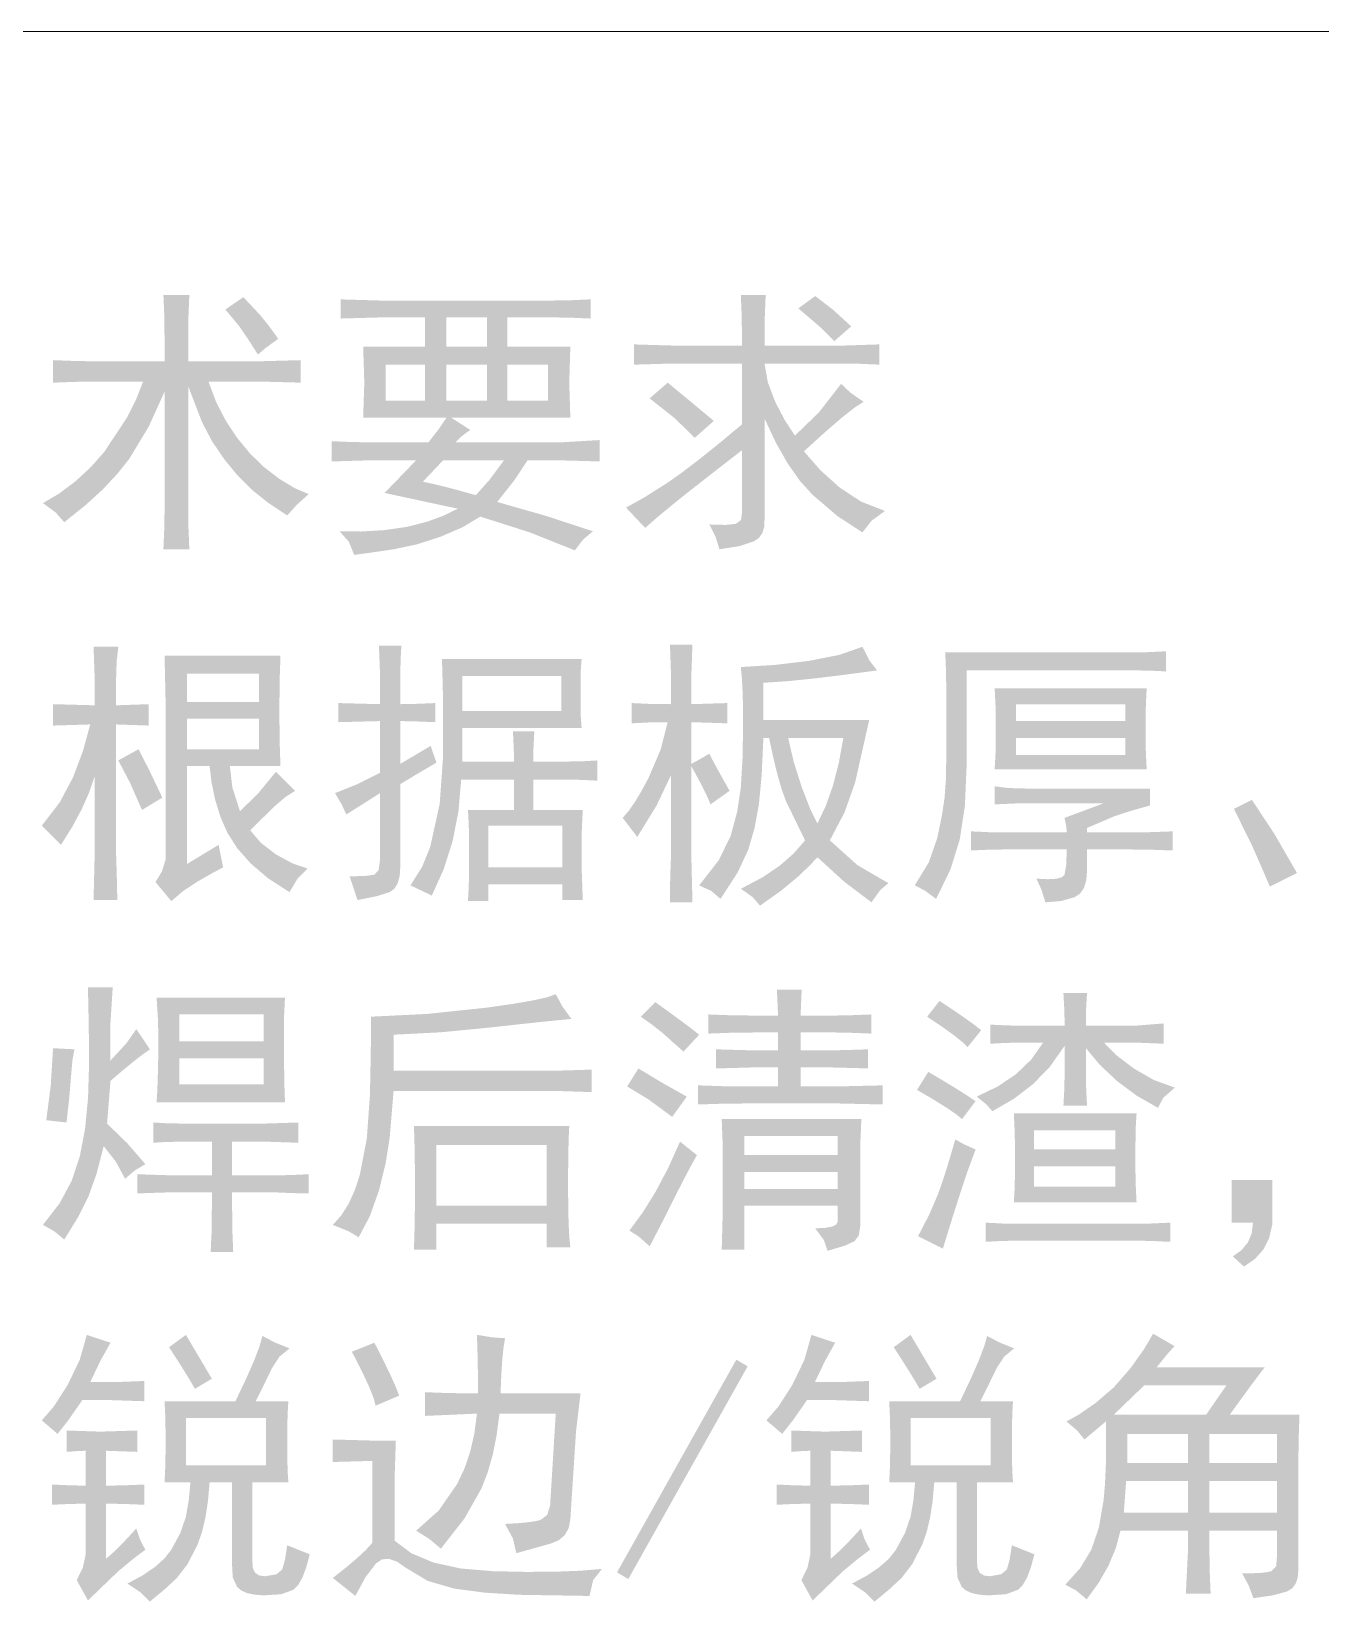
# Model space of a CAD drawing. Header units: millimetres. Extents: x 3 to 591, y 5 to 205.
# Drawn here: x 453.26 to 466.2, y 189.06 to 204.82 of the extents above; entities that cross this region are included whole.
import ezdxf

# ---------------------------------------------------------------- set-up
doc = ezdxf.new("R2010")
doc.units = ezdxf.units.MM

msp = doc.modelspace()

# ---------------------------------------------------------------- hatches: boundary and pattern name
h = msp.add_hatch(color=7)
h.paths.add_polyline_path([(454.59191, 201.510181), (454.59191, 201.725155), (454.589016, 201.973684), (454.580335, 202.177152), (454.840508, 202.177152), (454.831827, 201.962316), (454.828933, 201.725155), (454.828933, 201.510181), (455.541103, 201.510181), (455.958924, 201.521757), (455.958924, 201.295758), (455.552127, 201.306783), (455.032331, 201.306783), (455.110053, 201.10049), (455.207618, 200.911561), (455.322133, 200.7391), (455.450704, 200.583588), (455.591815, 200.446611), (455.744501, 200.329478), (455.896981, 200.237425), (456.038299, 200.176791), (455.916756, 200.06648), (455.823325, 199.962369), (455.633983, 200.08777), (455.472752, 200.216479), (455.328747, 200.359106), (455.19053, 200.527364), (455.067471, 200.709265), (454.970044, 200.894474), (454.828933, 201.261583), (454.828933, 200.018593), (454.831827, 199.834762), (454.840508, 199.62282), (454.580335, 199.62282), (454.589016, 199.834762), (454.59191, 200.018593), (454.59191, 201.205359), (454.43316, 200.854786), (454.235274, 200.526813), (454.116349, 200.378398), (453.9751, 200.227503), (453.801536, 200.068064), (453.585391, 199.894569), (453.497817, 199.992961), (453.370968, 200.086392), (453.530476, 200.179823), (453.692878, 200.301366), (453.848045, 200.443993), (453.986676, 200.600676), (454.218186, 200.950698), (454.308654, 201.133081), (454.376385, 201.306783), (453.901789, 201.306783), (453.703833, 201.303958), (453.472392, 201.295758), (453.472392, 201.521757), (453.701008, 201.513075), (453.890764, 201.510181)])
h.paths.add_polyline_path([(455.382904, 202.154552), (455.552127, 201.973753), (455.636945, 201.869022), (455.732926, 201.736179), (455.608489, 201.645711), (455.529527, 201.577981), (455.426243, 201.738729), (455.343217, 201.860203), (455.202105, 202.029977)])
h = msp.add_hatch(color=7)
h.paths.add_polyline_path([(458.484434, 202.120377), (458.665164, 202.12327), (458.868631, 202.131952), (458.868631, 201.939578), (458.665164, 201.94826), (458.484434, 201.951153), (458.032438, 201.951153), (458.032438, 201.657356), (458.665233, 201.657356), (458.654209, 201.295758), (458.665233, 200.945186), (457.466891, 200.945186), (457.577616, 200.874492), (457.659816, 200.821162), (457.57176, 200.755981), (457.512642, 200.696587), (458.574834, 200.696587), (458.959031, 200.719187), (458.959031, 200.504765), (458.563809, 200.515789), (458.235836, 200.515789), (458.103062, 200.315353), (457.931014, 200.097968), (458.424972, 199.956581), (458.891231, 199.803619), (458.789463, 199.716389), (458.710433, 199.611796), (458.258161, 199.792457), (457.76124, 199.950793), (457.581682, 199.843513), (457.359955, 199.747395), (457.122381, 199.671327), (456.896383, 199.623371), (456.685612, 199.592297), (456.495098, 199.566596), (456.441424, 199.69937), (456.348475, 199.803619), (456.56841, 199.801138), (456.79992, 199.815194), (457.025988, 199.847923), (457.229317, 199.900081), (457.40171, 199.963678), (457.535242, 200.030168), (456.800472, 200.188367), (457.116869, 200.515789), (456.642273, 200.515789), (456.2691, 200.504765), (456.2691, 200.708163), (456.475324, 200.699481), (456.642273, 200.696587), (457.240893, 200.696587), (457.342454, 200.826468), (457.421691, 200.945186), (456.585498, 200.945186), (456.597073, 201.295758), (456.585498, 201.657356), (457.207269, 201.657356), (457.207269, 201.951153), (456.766296, 201.951153), (456.359499, 201.939578), (456.359499, 202.131952), (456.755272, 202.120377)])
h.paths.add_polyline_path([(457.184669, 200.301366), (457.285524, 200.279869), (457.407773, 200.250103), (457.551313, 200.212069), (457.71604, 200.165767), (457.854533, 200.320934), (457.998814, 200.515789), (457.388067, 200.515789)])
h.paths.add_polyline_path([(457.829039, 201.11496), (457.829039, 201.476557), (457.421691, 201.476557), (457.421691, 201.11496)])
h.paths.add_polyline_path([(458.439235, 201.11496), (458.439235, 201.476557), (458.032438, 201.476557), (458.032438, 201.11496)])
h.paths.add_polyline_path([(457.207269, 201.11496), (457.207269, 201.476557), (456.811496, 201.476557), (456.811496, 201.11496)])
h.paths.add_polyline_path([(457.829039, 201.657356), (457.829039, 201.951153), (457.421691, 201.951153), (457.421691, 201.657356)])
h = msp.add_hatch(color=7)
h.paths.add_polyline_path([(459.303382, 201.679956), (459.687579, 201.66838), (460.388725, 201.66838), (460.385556, 201.959353), (460.376598, 202.177152), (460.625748, 202.177152), (460.617342, 201.959353), (460.614723, 201.66838), (461.416742, 201.66838), (461.767315, 201.679956), (461.767315, 201.476557), (461.577972, 201.484756), (461.416742, 201.487581), (460.614723, 201.487581), (460.646901, 201.301064), (460.721659, 201.103384), (460.819155, 200.916936), (460.919545, 200.764387), (461.1596, 200.995966), (461.383117, 201.284183), (461.47896, 201.193577), (461.609116, 201.103384), (461.520766, 201.046859), (461.391386, 200.945117), (461.221077, 200.798209), (461.009945, 200.606188), (461.172484, 200.419808), (461.36603, 200.244591), (461.584656, 200.100655), (461.823538, 200.007568), (461.687802, 199.90835), (461.59754, 199.792594), (461.347426, 199.955065), (461.094832, 200.171279), (460.969353, 200.310091), (460.847543, 200.483474), (460.72935, 200.69148), (460.614723, 200.934161), (460.614723, 199.928193), (460.612036, 199.850481), (460.593226, 199.786876), (460.558293, 199.73743), (460.507236, 199.702195), (460.361578, 199.654239), (460.162176, 199.62282), (460.125244, 199.741814), (460.060201, 199.871969), (460.222603, 199.867491), (460.325887, 199.877482), (460.37839, 199.915447), (460.388725, 199.995993), (460.388725, 200.617764), (460.178187, 200.454475), (459.999636, 200.315215), (459.853021, 200.200037), (459.738291, 200.108992), (459.558733, 199.961818), (459.416381, 199.837794), (459.224007, 200.041193), (459.404668, 200.141651), (459.630804, 200.284278), (459.771243, 200.382688), (459.944446, 200.514273), (460.150307, 200.679138), (460.388725, 200.877386), (460.388725, 201.487581), (459.687579, 201.487581), (459.303382, 201.476557)])
h.paths.add_polyline_path([(459.64238, 201.295758), (459.882158, 201.097872), (460.1054, 200.911561), (459.913578, 200.741787), (459.715485, 200.93678), (459.461581, 201.13756)])
h.paths.add_polyline_path([(461.122944, 202.165576), (461.303536, 202.027221), (461.484541, 201.860754), (461.315318, 201.71358), (461.162425, 201.863304), (460.953721, 202.041553)])
h = msp.add_hatch(color=7)
h.paths.add_polyline_path([(460.603148, 197.72834), (460.586129, 197.358062), (460.557948, 197.06137), (460.514127, 196.822487), (460.450461, 196.603861), (460.344077, 196.376416), (460.1732, 196.112177), (460.080045, 196.191552), (459.958777, 196.247776), (460.155974, 196.501955), (460.274624, 196.744972), (460.339667, 196.985164), (460.376598, 197.231144), (460.393962, 197.527629), (460.399749, 197.874964), (460.398302, 198.050138), (460.393962, 198.20273), (460.386727, 198.332688), (460.376598, 198.439959), (460.71718, 198.461181), (461.060657, 198.502247), (461.367339, 198.562674), (461.59754, 198.643358), (461.668234, 198.504796), (461.744715, 198.406335), (461.426457, 198.363754), (461.128456, 198.32696), (460.853193, 198.298779), (460.603148, 198.281761), (460.603148, 197.909139), (461.66534, 197.909139), (461.524229, 197.281856), (461.418051, 196.980893), (461.270118, 196.699773), (461.546759, 196.451175), (461.857714, 196.270376), (461.775514, 196.19982), (461.68794, 196.078002), (461.410954, 196.287533), (461.145544, 196.53055), (461.067891, 196.447109), (460.947657, 196.332663), (460.782362, 196.195755), (460.569524, 196.044378), (460.492698, 196.13209), (460.376598, 196.213601), (460.593226, 196.327909), (460.766859, 196.445111), (460.906592, 196.568308), (461.02152, 196.699773), (460.829146, 197.094994), (460.78883, 197.206512), (460.747222, 197.349242), (460.70427, 197.523185), (460.659923, 197.72834)])
h.paths.add_polyline_path([(460.060201, 197.570142), (460.089656, 197.512764), (460.133375, 197.431511), (460.191356, 197.326281), (460.263599, 197.196969), (460.071776, 197.06137), (460.046756, 197.123494), (460.006388, 197.2082), (459.950621, 197.31554), (459.879402, 197.445567), (459.879402, 196.553149), (459.890978, 196.078002), (459.664979, 196.078002), (459.667598, 196.326944), (459.676004, 196.553149), (459.676004, 197.355168), (459.529243, 197.047245), (459.337006, 196.733948), (459.190383, 196.925771), (459.248777, 196.993045), (459.311513, 197.082385), (459.378589, 197.193739), (459.450005, 197.327056), (459.571617, 197.610932), (459.64238, 197.886539), (459.450212, 197.883645), (459.280782, 197.874964), (459.280782, 198.078362), (459.463924, 198.069956), (459.676004, 198.067338), (459.676004, 198.361136), (459.664979, 198.665958), (459.890978, 198.665958), (459.879402, 198.34956), (459.879402, 198.067338), (460.240999, 198.078362), (460.240999, 197.874964), (459.879402, 197.886539), (459.879402, 197.468167), (459.958433, 197.510679)])
h.paths.add_polyline_path([(460.851746, 197.72834), (460.90797, 197.486426), (460.987345, 197.236656), (461.072025, 197.017548), (461.145544, 196.869547), (461.229449, 197.045979), (461.300849, 197.247887), (461.359639, 197.475324), (461.405717, 197.72834)])
h = msp.add_hatch(color=7)
h.paths.add_polyline_path([(455.9027, 197.196969), (455.806375, 197.136129), (455.699302, 197.044282), (455.450704, 196.801748), (455.560671, 196.673177), (455.710326, 196.558662), (455.874106, 196.469503), (456.026724, 196.417551), (455.924955, 196.31282), (455.845925, 196.179977), (455.62978, 196.319779), (455.456216, 196.468262), (455.321788, 196.620673), (455.224154, 196.773084), (455.153461, 196.932592), (455.100131, 197.10657), (455.063337, 197.281443), (455.043907, 197.445567), (454.817908, 197.445567), (454.817908, 196.46275), (455.134306, 196.654573), (455.179506, 196.428575), (455.070365, 196.370628), (454.924844, 196.287464), (454.776567, 196.189967), (454.65971, 196.089577), (454.50096, 196.2814), (454.566003, 196.389094), (454.602934, 196.50795), (454.602934, 198.067338), (454.59191, 198.552958), (455.755526, 198.552958), (455.74712, 198.312835), (455.744501, 197.999538), (455.74712, 197.685759), (455.755526, 197.445567), (455.247305, 197.445567), (455.272592, 197.230731), (455.348729, 196.99357), (455.529527, 197.168857), (455.710326, 197.389343)])
h.paths.add_polyline_path([(453.359393, 196.846947), (453.540123, 197.082592), (453.67579, 197.33808), (453.774527, 197.60225), (453.845565, 197.863939), (453.472392, 197.852364), (453.472392, 198.067338), (453.890764, 198.055762), (453.890764, 198.315936), (453.879189, 198.643358), (454.127787, 198.643358), (454.110699, 198.493703), (454.105187, 198.315936), (454.105187, 198.055762), (454.43316, 198.067338), (454.43316, 197.852364), (454.105187, 197.863939), (454.105187, 196.575749), (454.110251, 196.414614), (454.113869, 196.281745), (454.116039, 196.177091), (454.116763, 196.100602), (453.879189, 196.100602), (453.890764, 196.575749), (453.890764, 197.344143), (453.835471, 197.182293), (453.76054, 197.013414), (453.665972, 196.837508), (453.551767, 196.654573)])
h.paths.add_polyline_path([(455.541103, 197.615341), (455.541103, 197.920163), (454.817908, 197.920163), (454.817908, 197.615341)])
h.paths.add_polyline_path([(455.541103, 198.089938), (455.541103, 198.37216), (454.817908, 198.37216), (454.817908, 198.089938)])
h.paths.add_polyline_path([(454.331185, 197.615341), (454.446941, 197.386311), (454.56931, 197.129169), (454.365361, 197.005146), (454.243473, 197.281649), (454.127787, 197.502342)])
h = msp.add_hatch(color=7)
h.paths.add_polyline_path([(458.778232, 198.519334), (458.769826, 198.405991), (458.767208, 198.270736), (458.767208, 198.123562), (458.769826, 197.948344), (458.778232, 197.829764), (457.580441, 197.829764), (457.580441, 197.490767), (458.100237, 197.490767), (458.097412, 197.618028), (458.089213, 197.79614), (458.303636, 197.79614), (458.29523, 197.629191), (458.292611, 197.490767), (458.597434, 197.490767), (458.783882, 197.493661), (458.936431, 197.502342), (458.936431, 197.298944), (458.786776, 197.307143), (458.609009, 197.309968), (458.292611, 197.309968), (458.292611, 197.005146), (458.789808, 197.005146), (458.781126, 196.826966), (458.778232, 196.722373), (458.778232, 196.44015), (458.789808, 196.100602), (458.586409, 196.100602), (458.586409, 196.258801), (457.840615, 196.258801), (457.840615, 196.089577), (457.637216, 196.089577), (457.645416, 196.230826), (457.648241, 196.405975), (457.648241, 196.733948), (457.645416, 196.857972), (457.637216, 197.005146), (458.100237, 197.005146), (458.100237, 197.309968), (457.569417, 197.309968), (457.542201, 196.992192), (457.483979, 196.694261), (457.395026, 196.413003), (457.275068, 196.145801), (457.060094, 196.247776), (457.177227, 196.434087), (457.25798, 196.631973), (457.353892, 197.066882), (457.388067, 197.547542), (457.388067, 197.976939), (457.387344, 198.078431), (457.385173, 198.202661), (457.381556, 198.349629), (457.376492, 198.519334)])
h.paths.add_polyline_path([(456.755272, 198.361136), (456.743697, 198.654933), (456.969695, 198.654933), (456.961289, 198.51899), (456.95867, 198.361136), (456.95867, 198.067338), (457.102469, 198.069956), (457.308692, 198.078362), (457.308692, 197.886539), (457.102469, 197.894739), (456.95867, 197.897564), (456.95867, 197.468167), (457.263493, 197.648965), (457.320268, 197.479742), (457.122313, 197.363574), (456.95867, 197.264768), (456.95867, 196.44015), (456.951953, 196.3433), (456.931799, 196.267689), (456.898209, 196.213265), (456.851184, 196.179977), (456.716894, 196.137809), (456.529274, 196.100602), (456.449899, 196.338176), (456.608098, 196.342585), (456.698497, 196.355263), (456.74094, 196.401841), (456.755272, 196.50795), (456.755272, 197.174369), (456.416275, 196.959946), (456.37073, 197.058683), (456.303276, 197.174369), (456.529067, 197.264906), (456.755272, 197.377768), (456.755272, 197.897564), (456.3369, 197.886539), (456.3369, 198.078362), (456.755272, 198.067338)])
h.paths.add_polyline_path([(458.574834, 197.999538), (458.574834, 198.34956), (457.580441, 198.34956), (457.580441, 197.999538)])
h.paths.add_polyline_path([(458.586409, 196.428575), (458.586409, 196.846947), (457.840615, 196.846947), (457.840615, 196.428575)])
h = msp.add_hatch(color=7)
h.paths.add_polyline_path([(464.451024, 198.225537), (464.442342, 198.061412), (464.439448, 197.81874), (464.442342, 197.575654), (464.451024, 197.411943), (462.924709, 197.411943), (462.93339, 197.578548), (462.936284, 197.807164), (462.93339, 198.047356), (462.924709, 198.225537)])
h.paths.add_polyline_path([(462.642486, 198.406335), (462.642486, 197.434543), (462.625536, 197.044351), (462.574687, 196.710797), (462.481325, 196.4088), (462.337113, 196.112177), (462.221427, 196.196927), (462.12269, 196.247776), (462.263526, 196.479287), (462.348137, 196.722373), (462.394784, 196.948095), (462.422, 197.129169), (462.434678, 197.307005), (462.439088, 197.524942), (462.439088, 198.100962), (462.438364, 198.254131), (462.436194, 198.386216), (462.432577, 198.497217), (462.427512, 198.587134), (464.247625, 198.587134), (464.476242, 198.589752), (464.642847, 198.598158), (464.642847, 198.39476), (464.580008, 198.399824), (464.493192, 198.403441), (464.382397, 198.405612), (464.247625, 198.406335)])
h.paths.add_polyline_path([(464.484648, 197.219569), (464.484648, 197.050346), (464.288208, 196.994949), (464.128563, 196.942859), (463.851853, 196.824347), (463.851853, 196.779148), (464.179826, 196.779148), (464.476242, 196.781766), (464.710646, 196.790172), (464.710646, 196.598349), (464.470454, 196.606548), (464.179826, 196.609373), (463.851853, 196.609373), (463.851853, 196.394951), (463.844015, 196.297782), (463.820571, 196.22118), (463.781624, 196.165042), (463.727278, 196.129265), (463.591817, 196.090818), (463.434031, 196.078002), (463.394206, 196.205264), (463.343632, 196.315576), (463.458578, 196.309685), (463.543861, 196.314335), (463.599585, 196.329528), (463.625854, 196.355263), (463.642735, 196.449865), (463.648454, 196.609373), (463.094483, 196.609373), (462.873721, 196.606548), (462.687686, 196.598349), (462.687686, 196.790172), (462.865453, 196.781766), (463.082907, 196.779148), (463.648454, 196.779148), (463.642735, 196.843778), (463.625854, 196.925771), (464.021627, 197.072945), (463.354656, 197.072945), (463.128107, 197.070052), (462.924709, 197.06137), (462.924709, 197.242169), (463.065682, 197.225081), (463.263706, 197.219569)])
h.paths.add_polyline_path([(464.23605, 197.558566), (464.23605, 197.72834), (463.139682, 197.72834), (463.139682, 197.558566)])
h.paths.add_polyline_path([(464.23605, 197.897564), (464.23605, 198.067338), (463.139682, 198.067338), (463.139682, 197.897564)])
h = msp.add_hatch(color=7)
h.dxf.hatch_style = 2
h.paths.add_polyline_path([(465.687793, 196.236201), (465.506787, 196.65161), (465.326195, 197.01617), (465.506994, 197.10657), (465.732786, 196.764678), (465.958991, 196.372351)])
h = msp.add_hatch(color=7)
h.paths.add_polyline_path([(454.511984, 194.070523), (454.517367, 194.156099), (454.521975, 194.26648), (454.525859, 194.401666), (454.529072, 194.561656), (454.527349, 194.87385), (454.511984, 195.121139), (455.800725, 195.121139), (455.789701, 194.895141), (455.790338, 194.627466), (455.792319, 194.40077), (455.795747, 194.215105), (455.800725, 194.070523)])
h.paths.add_polyline_path([(455.269905, 193.16653), (455.269905, 193.030931), (455.272523, 192.779301), (455.280929, 192.567359), (455.054931, 192.567359), (455.063613, 192.759526), (455.066507, 192.996756), (455.066507, 193.16653), (454.670734, 193.16653), (454.320161, 193.154955), (454.320161, 193.347329), (454.670734, 193.335753), (455.066507, 193.335753), (455.066507, 193.674751), (454.817908, 193.674751), (454.625396, 193.671926), (454.47836, 193.663726), (454.47836, 193.867125), (454.622503, 193.858443), (454.806333, 193.855549), (455.586303, 193.855549), (455.936324, 193.867125), (455.936324, 193.663726), (455.597327, 193.674751), (455.269905, 193.674751), (455.269905, 193.335753), (455.631502, 193.335753), (455.851437, 193.338647), (456.038299, 193.347329), (456.038299, 193.154955), (455.874244, 193.157848), (455.676702, 193.16653)])
h.paths.add_polyline_path([(454.444184, 194.601343), (454.368634, 194.547488), (454.27758, 194.476838), (454.171023, 194.389341), (454.048963, 194.284946), (454.014788, 193.855549), (454.218255, 193.657938), (454.398985, 193.448752), (454.291498, 193.383916), (454.195586, 193.302129), (454.102431, 193.474108), (453.981164, 193.629551), (453.908954, 193.351325), (453.828477, 193.126843), (453.725124, 192.919034), (453.585391, 192.691382), (453.486448, 192.773651), (453.370968, 192.838557), (453.538813, 193.056149), (453.658703, 193.279529), (453.740558, 193.523786), (453.794302, 193.804837), (453.824067, 194.116963), (453.833989, 194.45472), (453.831164, 194.827548), (453.822965, 195.223114), (454.071563, 195.223114), (454.048963, 194.872541), (454.048963, 194.488344), (454.20978, 194.663493), (454.308586, 194.804742)])
h.paths.add_polyline_path([(455.586303, 194.680718), (455.586303, 194.951916), (454.738533, 194.951916), (454.738533, 194.680718)])
h.paths.add_polyline_path([(455.586303, 194.251322), (455.586303, 194.510944), (454.738533, 194.510944), (454.738533, 194.251322)])
h.paths.add_polyline_path([(453.687366, 194.601343), (453.667384, 194.495372), (453.653191, 194.335658), (453.636172, 194.125162), (453.607991, 193.867125), (453.404592, 193.889724), (453.449654, 194.239953), (453.472392, 194.612919)])
h = msp.add_hatch(color=7)
h.paths.add_polyline_path([(461.122944, 192.804382), (461.221741, 192.808705), (461.292374, 192.821607), (461.334791, 192.842984), (461.348942, 192.872732), (461.348942, 193.030931), (460.411325, 193.030931), (460.411325, 192.589959), (460.184775, 192.589959), (460.1958, 192.996756), (460.1958, 193.505527), (460.192975, 193.683294), (460.184775, 193.900749), (461.586516, 193.900749), (461.577834, 193.697281), (461.57494, 193.516552), (461.57494, 192.826981), (461.560609, 192.732724), (461.518165, 192.674846), (461.422323, 192.630955), (461.247518, 192.578383), (461.210449, 192.686008)])
h.paths.add_polyline_path([(460.976321, 194.420545), (460.976321, 194.228722), (461.337918, 194.228722), (461.800939, 194.239746), (461.800939, 194.047923), (461.315318, 194.058948), (460.535348, 194.058948), (460.212956, 194.056123), (459.947202, 194.047923), (459.947202, 194.239746), (460.195731, 194.23134), (460.490149, 194.228722), (460.750322, 194.228722), (460.750322, 194.420545), (460.524324, 194.420545), (460.128, 194.40952), (460.128, 194.601343), (460.524324, 194.590319), (460.750322, 194.590319), (460.750322, 194.771118), (460.546924, 194.771118), (460.280687, 194.768224), (460.049176, 194.759542), (460.049176, 194.951916), (460.277793, 194.943235), (460.535348, 194.940341), (460.750322, 194.940341), (460.738747, 195.200514), (460.987345, 195.200514), (460.976321, 194.940341), (461.292718, 194.940341), (461.464697, 194.943235), (461.68794, 194.951916), (461.68794, 194.759542), (461.467522, 194.768224), (461.303742, 194.771118), (460.976321, 194.771118), (460.976321, 194.590319), (461.202319, 194.590319), (461.264339, 194.590956), (461.360311, 194.592937), (461.490286, 194.596365), (461.654315, 194.601343), (461.654315, 194.40952), (461.495264, 194.414266), (461.368717, 194.41772), (461.274726, 194.41983), (461.213343, 194.420545)])
h.paths.add_polyline_path([(459.936177, 193.539152), (459.891856, 193.460715), (459.838337, 193.36104), (459.775722, 193.240178), (459.704116, 193.098179), (459.567345, 192.827188), (459.461581, 192.623583), (459.354094, 192.719839), (459.258183, 192.781782), (459.39565, 192.969057), (459.526142, 193.18031), (459.649709, 193.415542), (459.766403, 193.674751)])
h.paths.add_polyline_path([(461.348942, 193.539152), (461.348942, 193.731526), (460.411325, 193.731526), (460.411325, 193.539152)])
h.paths.add_polyline_path([(461.348942, 193.200154), (461.348942, 193.369928), (460.411325, 193.369928), (460.411325, 193.200154)])
h.paths.add_polyline_path([(459.687579, 193.923349), (459.450005, 194.098635), (459.235583, 194.228722), (459.348582, 194.40952), (459.602692, 194.256834), (459.834203, 194.126747)])
h.paths.add_polyline_path([(459.517805, 195.07594), (459.663834, 194.97052), (459.78604, 194.88081), (459.884372, 194.806809), (459.958777, 194.748518), (459.800578, 194.578744), (459.585604, 194.770566), (459.469918, 194.861104), (459.371182, 194.929316)])
h = msp.add_hatch(color=7)
h.paths.add_polyline_path([(458.654209, 193.832949), (458.649144, 193.726194), (458.645527, 193.587038), (458.643357, 193.415533), (458.642633, 193.21173), (458.643994, 193.013077), (458.648145, 192.847032), (458.655191, 192.713543), (458.665233, 192.612559), (458.42821, 192.612559), (458.42821, 192.849581), (457.320268, 192.849581), (457.320268, 192.589959), (457.094269, 192.589959), (457.099015, 192.700753), (457.102469, 192.841313), (457.104579, 193.011639), (457.105294, 193.21173), (457.104579, 193.415533), (457.102469, 193.587038), (457.099015, 193.726194), (457.094269, 193.832949)])
h.paths.add_polyline_path([(458.51861, 195.155315), (458.586134, 195.030809), (458.676809, 194.906717), (458.528919, 194.892755), (458.345735, 194.873988), (458.127307, 194.850364), (457.873688, 194.82183), (457.356648, 194.772151), (456.890871, 194.748518), (456.890871, 194.386921), (458.529634, 194.386921), (458.880207, 194.397945), (458.880207, 194.171947), (458.529634, 194.183522), (456.890871, 194.183522), (456.851184, 193.708926), (456.810256, 193.453024), (456.743697, 193.183066), (456.653159, 192.92744), (456.540298, 192.713982), (456.441493, 192.773582), (456.280676, 192.838557), (456.365218, 192.933538), (456.438599, 193.048983), (456.500817, 193.184892), (456.551874, 193.341265), (456.622222, 193.707066), (456.653297, 194.137771), (456.661979, 194.567237), (456.664873, 194.929316), (457.229593, 194.957084), (457.817464, 195.019165), (458.085768, 195.057414), (458.29206, 195.092821), (458.436341, 195.125437)])
h.paths.add_polyline_path([(458.42821, 193.030931), (458.42821, 193.641126), (457.320268, 193.641126), (457.320268, 193.030931)])
h = msp.add_hatch(color=7)
h.paths.add_polyline_path([(464.349049, 193.957524), (464.340643, 193.818687), (464.338024, 193.652151), (464.338024, 193.369928), (464.340643, 193.236879), (464.349049, 193.064555), (463.117083, 193.064555), (463.125282, 193.211316), (463.128107, 193.335753), (463.128107, 193.652151), (463.125282, 193.784787), (463.117083, 193.957524)])
h.paths.add_polyline_path([(462.74391, 194.126747), (462.955645, 194.228377), (463.139682, 194.352745), (463.2923, 194.499575), (463.411432, 194.669143), (463.184882, 194.669143), (463.046045, 194.666318), (462.879509, 194.658119), (462.879509, 194.849941), (463.04887, 194.841535), (463.195906, 194.838917), (463.625854, 194.838917), (463.625854, 194.917741), (463.623029, 195.013721), (463.61483, 195.166339), (463.851853, 195.166339), (463.843447, 195.033565), (463.840828, 194.929316), (463.840828, 194.838917), (464.338024, 194.838917), (464.620247, 194.861517), (464.620247, 194.658119), (464.338024, 194.669143), (464.021627, 194.669143), (464.146891, 194.542226), (464.320937, 194.40952), (464.522751, 194.29349), (464.733246, 194.217146), (464.617422, 194.115447), (464.564023, 194.013748), (464.347671, 194.137771), (464.151163, 194.284946), (463.980286, 194.445832), (463.840828, 194.612919), (463.840828, 194.319121), (463.843447, 194.197165), (463.851853, 194.036348), (463.61483, 194.036348), (463.623029, 194.188897), (463.625854, 194.307546), (463.625854, 194.635519), (463.478749, 194.426264), (463.308906, 194.251322), (463.116669, 194.104147), (462.902109, 193.980124), (462.839752, 194.050542)])
h.paths.add_polyline_path([(462.834309, 192.861157), (463.00367, 192.852475), (463.150707, 192.849581), (464.360624, 192.849581), (464.492916, 192.852475), (464.688046, 192.861157), (464.688046, 192.668783), (464.492916, 192.677464), (464.360624, 192.680358), (463.139682, 192.680358), (463.000845, 192.677464), (462.834309, 192.668783)])
h.paths.add_polyline_path([(462.732886, 193.595927), (462.646345, 193.359938), (462.591223, 193.194642), (462.500824, 192.911869), (462.404913, 192.600983), (462.156314, 192.725558), (462.267867, 192.942943), (462.354201, 193.143379), (462.392441, 193.249936), (462.434403, 193.377783), (462.480084, 193.526921), (462.529487, 193.69735), (462.614237, 193.649326)])
h.paths.add_polyline_path([(464.134626, 193.222754), (464.134626, 193.426152), (463.321032, 193.426152), (463.321032, 193.222754)])
h.paths.add_polyline_path([(464.134626, 193.595927), (464.134626, 193.78775), (463.321032, 193.78775), (463.321032, 193.595927)])
h.paths.add_polyline_path([(462.597287, 193.900749), (462.53922, 193.948825), (462.444462, 194.013748), (462.313118, 194.095621), (462.14529, 194.194547), (462.258289, 194.375345), (462.410735, 194.285023), (462.540649, 194.205915), (462.648033, 194.138073), (462.732886, 194.081547)])
h.paths.add_polyline_path([(462.371288, 195.087515), (462.520134, 194.988512), (462.639317, 194.90651), (462.728941, 194.841561), (462.78911, 194.793718), (462.653511, 194.623943), (462.59832, 194.676851), (462.512124, 194.745417), (462.394922, 194.82959), (462.246714, 194.929316)])
h = msp.add_hatch(color=7)
h.dxf.hatch_style = 2
h.paths.add_polyline_path([(465.303596, 193.290553), (465.710392, 193.290553), (465.710392, 192.838557), (465.679697, 192.706369), (465.622336, 192.592577), (465.53831, 192.497182), (465.427619, 192.420185), (465.31462, 192.522159), (465.403607, 192.585825), (465.467169, 192.663546), (465.505306, 192.755323), (465.518018, 192.861157), (465.303596, 192.861157)])
h = msp.add_hatch(color=7)
h.paths.add_polyline_path([(455.574727, 191.723496), (455.69875, 191.658314), (455.845925, 191.598921), (455.745466, 191.515481), (455.670638, 191.401035), (455.598705, 191.252965), (455.506928, 191.068101), (455.834901, 191.068101), (455.829836, 190.995134), (455.826219, 190.901082), (455.824049, 190.785947), (455.823325, 190.649728), (455.824049, 190.518987), (455.826219, 190.409536), (455.829836, 190.321376), (455.834901, 190.254507), (455.473303, 190.254507), (455.473303, 189.463513), (455.477033, 189.394465), (455.499831, 189.346035), (455.541749, 189.318173), (455.602839, 189.310826), (455.716045, 189.33067), (455.772613, 189.378626), (455.799209, 189.470403), (455.823325, 189.621712), (456.049323, 189.531313), (456.013667, 189.398702), (455.974496, 189.295186), (455.931811, 189.220711), (455.885612, 189.175227), (455.762829, 189.130097), (455.586303, 189.118452), (455.493397, 189.125902), (455.418113, 189.142499), (455.360502, 189.168294), (455.320617, 189.203339), (455.276657, 189.29677), (455.269905, 189.418313), (455.269905, 190.254507), (455.043907, 190.254507), (455.027784, 190.067128), (455.002566, 189.90104), (454.968252, 189.756243), (454.924844, 189.632736), (454.824523, 189.434712), (454.715934, 189.293739), (454.591428, 189.178052), (454.444184, 189.056165), (454.353716, 189.146771), (454.218186, 189.236964), (454.368556, 189.317691), (454.492209, 189.401157), (454.589094, 189.487413), (454.659158, 189.576512), (454.752589, 189.750007), (454.806333, 189.909446), (454.834514, 190.071848), (454.851533, 190.254507), (454.59191, 190.254507), (454.600109, 190.435168), (454.602934, 190.661304), (454.600109, 190.892814), (454.59191, 191.068101), (455.303529, 191.068101), (455.409466, 191.291041), (455.489978, 191.474553), (455.545065, 191.618687)])
h.paths.add_polyline_path([(454.398985, 189.576512), (454.274548, 189.483081), (454.127787, 189.361538), (453.822965, 189.06774), (453.709966, 189.271139), (453.771909, 189.398539), (453.800365, 189.531313), (453.800365, 190.039533), (453.642028, 190.036708), (453.461368, 190.028509), (453.461368, 190.231907), (453.647816, 190.223225), (453.800365, 190.220332), (453.800365, 190.570905), (453.723815, 190.568011), (453.607991, 190.559329), (453.607991, 190.774303), (453.946988, 190.762727), (454.320161, 190.774303), (454.320161, 190.559329), (454.003763, 190.570905), (454.003763, 190.220332), (454.184286, 190.223225), (454.387961, 190.231907), (454.387961, 190.028509), (454.184286, 190.036708), (454.003763, 190.039533), (454.003763, 189.486113), (454.060694, 189.534594), (454.130543, 189.601524), (454.213208, 189.686953), (454.308586, 189.790935), (454.342416, 189.686411)])
h.paths.add_polyline_path([(455.608902, 190.42373), (455.608902, 190.898326), (454.806333, 190.898326), (454.806333, 190.42373)])
h.paths.add_polyline_path([(453.359393, 190.875727), (453.480522, 191.015529), (453.619015, 191.231812), (453.740627, 191.484406), (453.811389, 191.73452), (454.048963, 191.655696), (453.94685, 191.471659), (453.845565, 191.259924), (454.094163, 191.259924), (454.387961, 191.271499), (454.387961, 191.068101), (454.048963, 191.079125), (453.76619, 191.079125), (453.624734, 190.875727), (453.517592, 190.740128)])
h.paths.add_polyline_path([(454.896732, 191.192124), (454.855081, 191.264781), (454.797927, 191.358729), (454.72527, 191.473967), (454.63711, 191.610497), (454.806333, 191.73452), (454.890238, 191.592608), (454.961638, 191.471935), (455.020428, 191.372449), (455.066507, 191.294099)])
h = msp.add_hatch(color=7)
h.paths.add_polyline_path([(457.73864, 191.146924), (457.735815, 191.474415), (457.727616, 191.73452), (457.882576, 191.709233), (458.009838, 191.700896), (457.994326, 191.606741), (457.981657, 191.483028), (457.971778, 191.329756), (457.964638, 191.146924), (458.767208, 191.146924), (458.722008, 190.762727), (458.665233, 189.881334), (458.648576, 189.794208), (458.610111, 189.724651), (458.549736, 189.672665), (458.467347, 189.638248), (458.122837, 189.542337), (458.088869, 189.689236), (458.009838, 189.836135), (458.133767, 189.842956), (458.234389, 189.851844), (458.311758, 189.8628), (458.365923, 189.875822), (458.432069, 189.925087), (458.461835, 190.016933), (458.51861, 190.943526), (457.953614, 190.943526), (457.925287, 190.726993), (457.885746, 190.529632), (457.834939, 190.351392), (457.772815, 190.19222), (457.603041, 189.891325), (457.365467, 189.587536), (457.252124, 189.683517), (457.116869, 189.768335), (457.344108, 189.970424), (457.529178, 190.237419), (457.602972, 190.393792), (457.660643, 190.563601), (457.702191, 190.746846), (457.727616, 190.943526), (457.207269, 190.920926), (457.207269, 191.1585), (457.441742, 191.149818)])
h.paths.add_polyline_path([(456.913471, 190.672328), (456.901895, 190.322306), (456.901895, 189.666911), (457.069344, 189.54176), (457.288986, 189.449113), (457.560925, 189.389021), (457.885263, 189.361538), (458.216716, 189.354605), (458.509928, 189.356095), (458.7649, 189.365957), (458.981631, 189.384138), (458.893987, 189.271277), (458.857607, 189.11294), (458.145437, 189.124516), (457.809196, 189.145669), (457.501066, 189.186252), (457.232349, 189.264042), (457.014894, 189.395162), (456.924254, 189.457493), (456.844156, 189.485768), (456.774599, 189.480041), (456.715585, 189.440362), (456.609476, 189.302076), (456.506674, 189.11294), (456.280676, 189.293739), (456.415448, 189.400296), (456.526242, 189.494243), (456.613059, 189.575582), (456.675897, 189.644312), (456.675897, 190.46893), (456.280676, 190.457905), (456.280676, 190.683904), (456.698497, 190.672328)])
h.paths.add_polyline_path([(456.698497, 191.655696), (456.790283, 191.473993), (456.862277, 191.324898), (456.91453, 191.208359), (456.947095, 191.124325), (456.710072, 191.022901), (456.690857, 191.098969), (456.644822, 191.214724), (456.572019, 191.370167), (456.472499, 191.565297)])
h = msp.add_hatch(color=7)
h.paths.add_polyline_path([(462.848995, 191.723496), (462.973019, 191.658314), (463.120193, 191.598921), (463.019734, 191.515481), (462.944907, 191.401035), (462.872973, 191.252965), (462.781196, 191.068101), (463.109169, 191.068101), (463.104105, 190.995134), (463.100487, 190.901082), (463.098317, 190.785947), (463.097594, 190.649728), (463.098317, 190.518987), (463.100487, 190.409536), (463.104105, 190.321376), (463.109169, 190.254507), (462.747572, 190.254507), (462.747572, 189.463513), (462.751301, 189.394465), (462.774099, 189.346035), (462.816017, 189.318173), (462.877107, 189.310826), (462.990313, 189.33067), (463.046882, 189.378626), (463.073478, 189.470403), (463.097594, 189.621712), (463.323592, 189.531313), (463.287935, 189.398702), (463.248764, 189.295186), (463.20608, 189.220711), (463.159881, 189.175227), (463.037098, 189.130097), (462.860571, 189.118452), (462.767665, 189.125902), (462.692381, 189.142499), (462.634771, 189.168294), (462.594885, 189.203339), (462.550926, 189.29677), (462.544173, 189.418313), (462.544173, 190.254507), (462.318175, 190.254507), (462.302052, 190.067128), (462.276834, 189.90104), (462.242521, 189.756243), (462.199113, 189.632736), (462.098791, 189.434712), (461.990202, 189.293739), (461.865696, 189.178052), (461.718453, 189.056165), (461.627985, 189.146771), (461.492455, 189.236964), (461.642824, 189.317691), (461.766478, 189.401157), (461.863362, 189.487413), (461.933427, 189.576512), (462.026858, 189.750007), (462.080601, 189.909446), (462.108782, 190.071848), (462.125801, 190.254507), (461.866179, 190.254507), (461.874378, 190.435168), (461.877203, 190.661304), (461.874378, 190.892814), (461.866179, 191.068101), (462.577798, 191.068101), (462.683734, 191.291041), (462.764246, 191.474553), (462.819333, 191.618687)])
h.paths.add_polyline_path([(461.673253, 189.576512), (461.548816, 189.483081), (461.402055, 189.361538), (461.097233, 189.06774), (460.984234, 189.271139), (461.046177, 189.398539), (461.074633, 189.531313), (461.074633, 190.039533), (460.916297, 190.036708), (460.735636, 190.028509), (460.735636, 190.231907), (460.922085, 190.223225), (461.074633, 190.220332), (461.074633, 190.570905), (460.998083, 190.568011), (460.882259, 190.559329), (460.882259, 190.774303), (461.221257, 190.762727), (461.594429, 190.774303), (461.594429, 190.559329), (461.278032, 190.570905), (461.278032, 190.220332), (461.458555, 190.223225), (461.662229, 190.231907), (461.662229, 190.028509), (461.458555, 190.036708), (461.278032, 190.039533), (461.278032, 189.486113), (461.334962, 189.534594), (461.404811, 189.601524), (461.487476, 189.686953), (461.582854, 189.790935), (461.616685, 189.686411)])
h.paths.add_polyline_path([(462.883171, 190.42373), (462.883171, 190.898326), (462.080601, 190.898326), (462.080601, 190.42373)])
h.paths.add_polyline_path([(460.633661, 190.875727), (460.754791, 191.015529), (460.893284, 191.231812), (461.014896, 191.484406), (461.085658, 191.73452), (461.323232, 191.655696), (461.221119, 191.471659), (461.119833, 191.259924), (461.368431, 191.259924), (461.662229, 191.271499), (461.662229, 191.068101), (461.323232, 191.079125), (461.040458, 191.079125), (460.899003, 190.875727), (460.79186, 190.740128)])
h.paths.add_polyline_path([(462.171001, 191.192124), (462.129349, 191.264781), (462.072195, 191.358729), (461.999538, 191.473967), (461.911378, 191.610497), (462.080601, 191.73452), (462.164507, 191.592608), (462.235906, 191.471935), (462.294697, 191.372449), (462.340775, 191.294099)])
h = msp.add_hatch(color=7)
h.paths.add_polyline_path([(464.866285, 189.768335), (464.187739, 189.768335), (464.141127, 189.59385), (464.06909, 189.420863), (463.971628, 189.249219), (463.848742, 189.078765), (463.743735, 189.166821), (463.633768, 189.225939), (463.783492, 189.392682), (463.893942, 189.575961), (463.970009, 189.79624), (464.017965, 190.073157), (464.032116, 190.237066), (464.040634, 190.423661), (464.043467, 190.63289), (464.040565, 190.864702), (463.826142, 190.683904), (463.752486, 190.774096), (463.645343, 190.864702), (463.769229, 190.933673), (463.93859, 191.051013), (464.122145, 191.208867), (464.289163, 191.401035), (464.424693, 191.591962), (464.515161, 191.746095), (464.730135, 191.621521), (464.656479, 191.539734), (464.549337, 191.407098), (465.634679, 191.407098), (465.591375, 191.352011), (465.518511, 191.254549), (465.416088, 191.114713), (465.284106, 190.932502), (465.984701, 190.932502), (465.976295, 190.697753), (465.973677, 190.49153), (465.973677, 189.373114), (465.966563, 189.296116), (465.945289, 189.234621), (465.90996, 189.188629), (465.860678, 189.15814), (465.719291, 189.118866), (465.52168, 189.09034), (465.476136, 189.214639), (465.408681, 189.338938), (465.511715, 189.340377), (465.595061, 189.344657), (465.658666, 189.351728), (465.702479, 189.361538), (465.750435, 189.409494), (465.758703, 189.508713), (465.758703, 189.768335), (465.080708, 189.768335), (465.080708, 189.542337), (465.083602, 189.356095), (465.092284, 189.13554), (464.843685, 189.13554), (464.866285, 189.587536)])
h.paths.add_polyline_path([(465.047084, 190.932502), (465.250482, 191.226299), (464.424762, 191.226299), (464.11994, 190.932502)])
h.paths.add_polyline_path([(465.758703, 189.949134), (465.758703, 190.265531), (465.080708, 190.265531), (465.080708, 189.949134)])
h.paths.add_polyline_path([(465.758703, 190.44633), (465.758703, 190.740128), (465.080708, 190.740128), (465.080708, 190.44633)])
h.paths.add_polyline_path([(464.866285, 189.949134), (464.866285, 190.265531), (464.243963, 190.265531), (464.221363, 189.949134)])
h.paths.add_polyline_path([(464.866285, 190.44633), (464.866285, 190.740128), (464.255539, 190.740128), (464.255539, 190.44633)])
h = msp.add_hatch(color=7)
h.dxf.hatch_style = 2
h.paths.add_polyline_path([(460.444949, 191.418122), (459.246607, 189.282163), (459.133608, 189.349963), (460.331399, 191.485922)])

# ---------------------------------------------------------------- linework, layer by layer
at = {"color": 9, "lineweight": 0, "true_color": 0xc0c0c0}
msp.add_lwpolyline([(588.99425, 204.822778), (301.97425, 204.822778)], dxfattribs=at)

doc.saveas('drawing.dxf')
